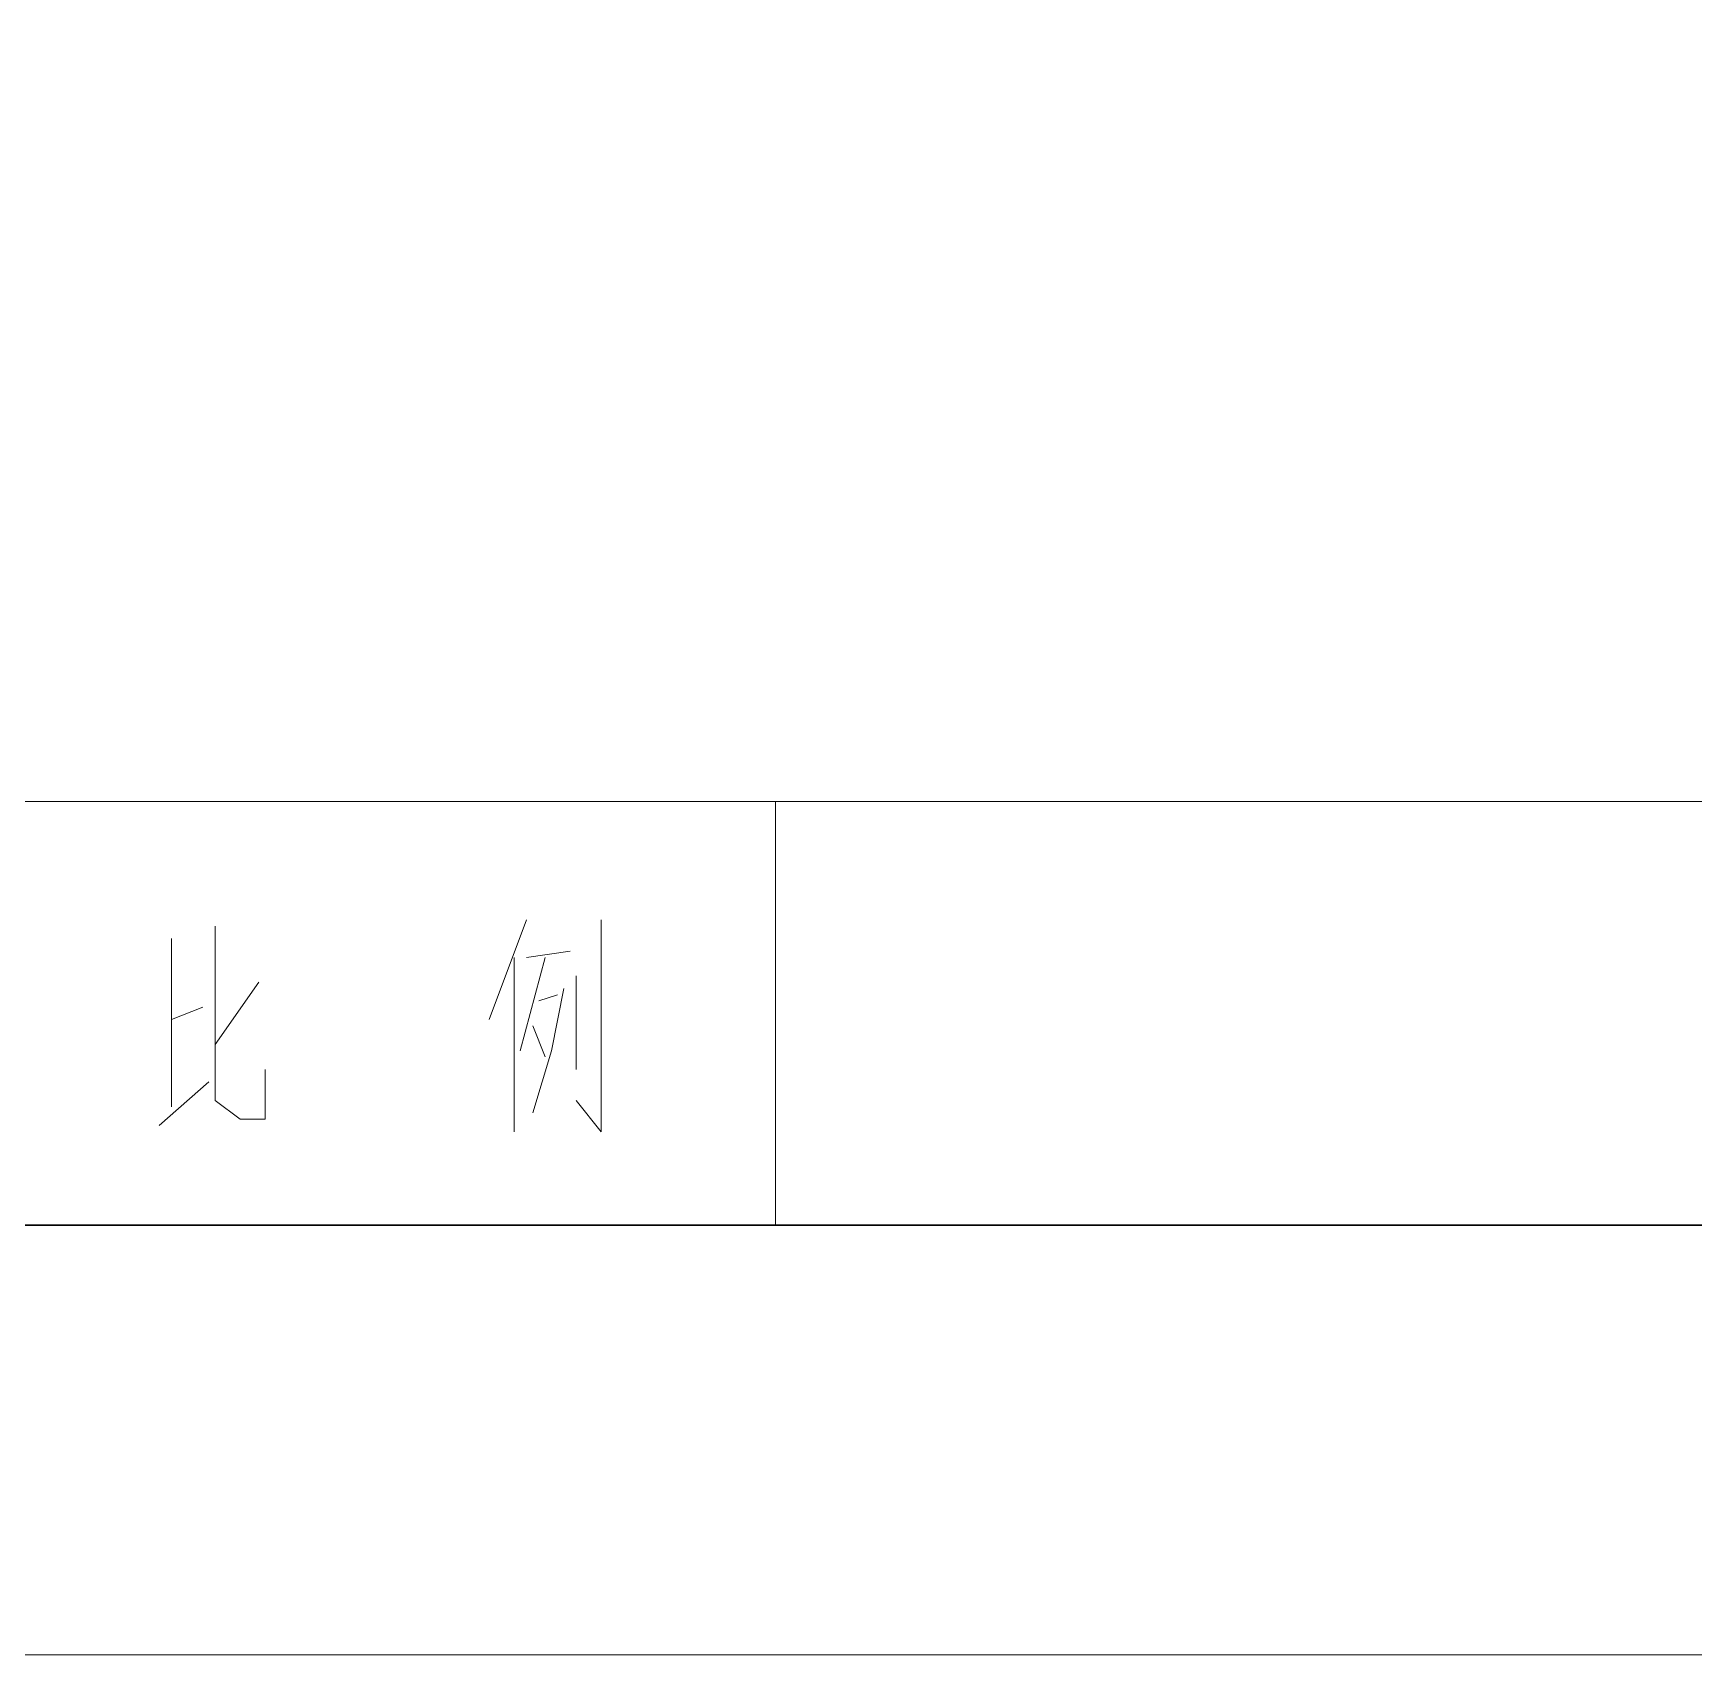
# Model space of a CAD drawing. Header units: inches. Extents: x -244 to 17, y 0 to 370.
# Drawn here: x -50.93 to -33.99, y 0.26 to 16.8 of the extents above; entities that cross this region are included whole.
import ezdxf

# ---------------------------------------------------------------- set-up
doc = ezdxf.new("R2010")
doc.units = ezdxf.units.IN
doc.header["$MEASUREMENT"] = 0
doc.layers.add('图层 1', color=7, linetype='Continuous')

# ---------------------------------------------------------------- blocks, each defined once
blk = doc.blocks.new('block 2')
at = {"layer": '图层 1', "color": 7, "lineweight": 13, "true_color": 0xffffff}
for points in [[(20.383, 264.478), (20.383, 3.175), (389.954, 3.175), (389.954, 264.478), (20.383, 264.478)], [(29.083, 7.556), (29.083, 104.331)], [(29.083, 64.008), (24.765, 64.008)]]:
    blk.add_lwpolyline(points, dxfattribs=at)
at = {"layer": '图层 1', "color": 7, "lineweight": 30, "true_color": 0xffffff}
blk.add_lwpolyline([(24.765, 251.333), (24.765, 7.556), (385.572, 7.556), (385.572, 251.333), (24.765, 251.333)], dxfattribs=at)
at = {"layer": '图层 1', "color": 7, "lineweight": 20, "true_color": 0xffffff}
for points in [[(25.781, 70.294), (26.225, 69.787)], [(27.686, 70.168), (25.972, 70.168)], [(26.861, 70.168), (26.988, 69.85)], [(27.813, 69.723), (26.035, 69.723), (25.844, 69.469), (25.844, 69.215), (26.353, 69.215)], [(26.606, 69.723), (27.242, 69.279)], [(27.877, 66.548), (26.861, 66.929)], [(27.495, 66.675), (25.717, 66.675)], [(27.495, 66.357), (26.543, 66.612)], [(25.908, 66.485), (26.543, 66.294), (27.178, 66.167)], [(26.797, 66.485), (26.48, 66.357)], [(27.051, 66.421), (27.114, 66.231)], [(27.495, 66.548), (27.559, 66.104)], [(27.877, 65.786), (25.717, 65.786), (26.035, 66.04)], [(26.353, 66.04), (27.305, 66.04)]]:
    blk.add_lwpolyline(points, dxfattribs=at)

msp = doc.modelspace()

# ---------------------------------------------------------------- block references
at = {"layer": '图层 1', "rotation": 90}
msp.add_blockref('block 2', (20.648, -20.119), dxfattribs=at)

doc.saveas('drawing.dxf')
